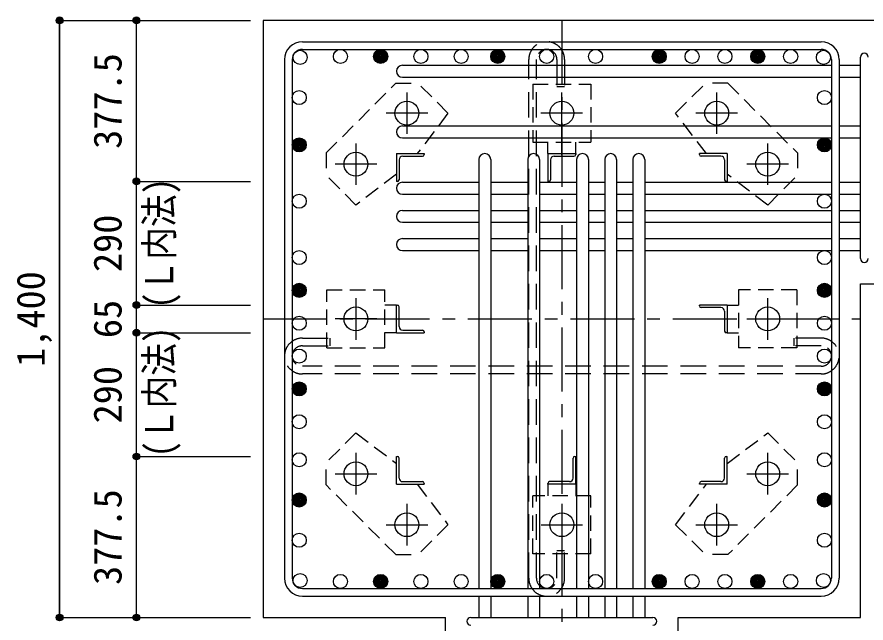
# Model space of a CAD drawing. Units: millimetres at full size, sheet at 1:30. Extents: x -5973 to 5954, y -4195 to 4201.
# Drawn here: x -725 to 1265, y 1743 to 3164 of the extents above; entities that cross this region are included whole.
import ezdxf
from ezdxf.enums import TextEntityAlignment as Align

# ---------------------------------------------------------------- set-up
doc = ezdxf.new("R2010")
doc.units = ezdxf.units.MM
doc.header["$LTSCALE"] = 30
doc.header["$PDMODE"] = 32
doc.header["$PDSIZE"] = 15
for name, pattern in [('CHAIN1', [8, 5, -1, 1, -1]), ('DASHED1', [1.8, 1.2, -0.6]), ('DASHED2', [3, 2, -1])]:
    doc.linetypes.add(name, pattern=pattern)
for name, color, linetype in [('0-1_躯体線', 2, 'Continuous'), ('0-2_アンカーボルト', 4, 'CHAIN1'), ('0-3_立上り筋', 4, 'Continuous'), ('0-4_フープ筋', 7, 'Continuous'), ('0-5_基礎梁筋', 7, 'Continuous'), ('0-6_スタラップ筋', 7, 'Continuous'), ('0-7_文字', 4, 'Continuous'), ('0-9_プレート', 4, 'DASHED1'), ('0-A_アングル', 4, 'Continuous'), ('0-C', 7, 'DASHED2'), ('0-D_寸法', 4, 'Continuous')]:
    doc.layers.add(name, color=color, linetype=linetype)
doc.styles.add('ＭＳ ゴシック', font='')
doc.styles.get('ＭＳ ゴシック').set_extended_font_data('MS Gothic')

msp = doc.modelspace()

# ---------------------------------------------------------------- linework, layer by layer
at = {"layer": '0-1_躯体線'}
for p, q in [((-147.56, 3156.03), (-147.56, 1756.03)), ((1652.44, 3156.03), (-147.56, 3156.03)), ((1252.44, 1756.03), (1252.44, 2538.53)), ((1252.44, 2538.53), (1652.44, 2538.53)), ((-147.56, 1756.03), (279.94, 1756.03)), ((279.94, 1356.03), (279.94, 1756.03)), ((824.94, 1756.03), (1252.44, 1756.03)), ((824.94, 1356.03), (824.94, 1756.03))]:
    msp.add_line(p, q, dxfattribs=at)
at = {"layer": '0-2_アンカーボルト'}
for p, q in [((189.44, 2987.23), (189.44, 2889.73)), ((552.44, 2839.73), (552.44, 2987.23)), ((915.44, 2889.73), (915.44, 2987.23)), ((238.24, 2938.53), (140.74, 2938.53)), ((601.14, 2938.53), (503.64, 2938.53)), ((964.14, 2938.53), (866.64, 2938.53)), ((69.94, 2867.73), (69.94, 2770.23)), ((1034.94, 2770.23), (1034.94, 2867.73)), ((118.74, 2819.03), (21.24, 2819.03)), ((1083.64, 2819.03), (986.14, 2819.03)), ((69.94, 2504.73), (69.94, 2407.23)), ((1034.94, 2407.33), (1034.94, 2504.83)), ((118.74, 2456.03), (21.24, 2456.03)), ((986.14, 2456.03), (1083.64, 2456.03)), ((69.94, 2141.83), (69.94, 2044.33)), ((1034.94, 2044.33), (1034.94, 2141.83)), ((21.24, 2093.03), (118.74, 2093.03)), ((986.14, 2093.03), (1083.64, 2093.03)), ((189.44, 2022.33), (189.44, 1924.83)), ((552.44, 2022.33), (552.44, 1924.83)), ((915.44, 1924.83), (915.44, 2022.33)), ((140.74, 1973.53), (238.24, 1973.53)), ((503.74, 1973.53), (601.24, 1973.53)), ((866.64, 1973.53), (964.14, 1973.53))]:
    msp.add_line(p, q, dxfattribs=at)
at = {"layer": '0-2_アンカーボルト', "color": 3, "linetype": 'Continuous'}
for centre in [(189.44, 2938.53), (552.44, 2938.53), (915.44, 2938.53), (69.94, 2819.03), (1034.94, 2819.03), (69.94, 2456.03), (1034.94, 2456.03), (69.94, 2093.03), (1034.94, 2093.03), (189.44, 1973.53), (552.44, 1973.53), (915.44, 1973.53)]:
    msp.add_circle(centre, 28, dxfattribs=at)
at = {"layer": '0-3_立上り筋', "color": 3}
for centre in [(-60.87, 3069.33), (33.49, 3071.53), (127.84, 3071.53), (222.2, 3071.53), (316.55, 3071.53), (402.44, 3071.53), (516.94, 3071.53), (631.44, 3071.53), (780.74, 3071.53), (857.74, 3071.53), (934.74, 3071.53), (1011.74, 3071.53), (1088.74, 3071.53), (1165.74, 3069.33), (-63.06, 2974.98), (1167.94, 2974.98), (-63.06, 2864.03), (1167.94, 2864.03), (-63.06, 2732.03), (1167.94, 2732.03), (-63.06, 2600.03), (1167.94, 2600.03), (-63.06, 2523.03), (1167.94, 2523.03), (-63.06, 2446.03), (1167.94, 2446.03), (-63.06, 2369.03), (1167.94, 2369.03), (-63.06, 2292.03), (1167.94, 2292.03), (-63.06, 2215.03), (1167.94, 2215.03), (-63.06, 2125.79), (1167.94, 2125.79), (-63.06, 2031.44), (1167.94, 2031.44), (-63.06, 1937.08), (1167.94, 1937.08), (-60.87, 1842.73), (33.49, 1840.53), (127.84, 1840.53), (222.2, 1840.53), (316.55, 1840.53), (402.44, 1840.53), (516.94, 1840.53), (631.44, 1840.53), (780.74, 1840.53), (857.74, 1840.53), (934.74, 1840.53), (1011.74, 1840.53), (1088.74, 1840.53), (1165.74, 1842.73)]:
    msp.add_circle(centre, 16.5, dxfattribs=at)
at = {"layer": '0-3_立上り筋'}
for centre, radius in [((127.84, 3071.53), 14.85), ((127.84, 3071.53), 13.2), ((402.44, 3071.53), 14.85), ((402.44, 3071.53), 13.2), ((780.74, 3071.53), 14.85), ((780.74, 3071.53), 13.2), ((1011.74, 3071.53), 14.85), ((1011.74, 3071.53), 13.2), ((127.84, 3071.53), 11.55), ((127.84, 3071.53), 9.9), ((127.84, 3071.53), 8.25), ((127.84, 3071.53), 6.6), ((127.84, 3071.53), 4.95), ((127.84, 3071.53), 3.3), ((127.84, 3071.53), 1.65), ((402.44, 3071.53), 11.55), ((402.44, 3071.53), 9.9), ((402.44, 3071.53), 8.25), ((402.44, 3071.53), 6.6), ((402.44, 3071.53), 4.95), ((402.44, 3071.53), 3.3), ((402.44, 3071.53), 1.65), ((780.74, 3071.53), 11.55), ((780.74, 3071.53), 9.9), ((780.74, 3071.53), 8.25), ((780.74, 3071.53), 6.6), ((780.74, 3071.53), 4.95), ((780.74, 3071.53), 3.3), ((780.74, 3071.53), 1.65), ((1011.74, 3071.53), 11.55), ((1011.74, 3071.53), 9.9), ((1011.74, 3071.53), 8.25), ((1011.74, 3071.53), 6.6), ((1011.74, 3071.53), 4.95), ((1011.74, 3071.53), 3.3), ((1011.74, 3071.53), 1.65), ((-63.06, 2864.03), 14.85), ((-63.06, 2864.03), 13.2), ((-63.06, 2864.03), 11.55), ((-63.06, 2864.03), 9.9), ((-63.06, 2864.03), 8.25), ((-63.06, 2864.03), 6.6), ((-63.06, 2864.03), 4.95), ((-63.06, 2864.03), 3.3), ((-63.06, 2864.03), 1.65), ((1167.94, 2864.03), 14.85), ((1167.94, 2864.03), 13.2), ((1167.94, 2864.03), 11.55), ((1167.94, 2864.03), 9.9), ((1167.94, 2864.03), 8.25), ((1167.94, 2864.03), 6.6), ((1167.94, 2864.03), 4.95), ((1167.94, 2864.03), 3.3), ((1167.94, 2864.03), 1.65), ((-63.06, 2523.03), 14.85), ((-63.06, 2523.03), 13.2), ((-63.06, 2523.03), 11.55), ((-63.06, 2523.03), 9.9), ((-63.06, 2523.03), 8.25), ((-63.06, 2523.03), 6.6), ((-63.06, 2523.03), 4.95), ((1167.94, 2523.03), 14.85), ((1167.94, 2523.03), 13.2), ((1167.94, 2523.03), 11.55), ((1167.94, 2523.03), 9.9), ((1167.94, 2523.03), 8.25), ((1167.94, 2523.03), 6.6), ((1167.94, 2523.03), 4.95), ((-63.06, 2523.03), 3.3), ((-63.06, 2523.03), 1.65), ((1167.94, 2523.03), 3.3), ((1167.94, 2523.03), 1.65), ((-63.06, 2292.03), 14.85), ((-63.06, 2292.03), 13.2), ((-63.06, 2292.03), 11.55), ((-63.06, 2292.03), 9.9), ((-63.06, 2292.03), 8.25), ((-63.06, 2292.03), 6.6), ((-63.06, 2292.03), 4.95), ((-63.06, 2292.03), 3.3), ((-63.06, 2292.03), 1.65), ((1167.94, 2292.03), 14.85), ((1167.94, 2292.03), 13.2), ((1167.94, 2292.03), 11.55), ((1167.94, 2292.03), 9.9), ((1167.94, 2292.03), 8.25), ((1167.94, 2292.03), 6.6), ((1167.94, 2292.03), 4.95), ((1167.94, 2292.03), 3.3), ((1167.94, 2292.03), 1.65), ((-63.06, 2031.44), 14.85), ((-63.06, 2031.44), 13.2), ((-63.06, 2031.44), 11.55), ((-63.06, 2031.44), 9.9), ((-63.06, 2031.44), 8.25), ((-63.06, 2031.44), 6.6), ((-63.06, 2031.44), 4.95), ((-63.06, 2031.44), 3.3), ((-63.06, 2031.44), 1.65), ((1167.94, 2031.44), 14.85), ((1167.94, 2031.44), 13.2), ((1167.94, 2031.44), 11.55), ((1167.94, 2031.44), 9.9), ((1167.94, 2031.44), 8.25), ((1167.94, 2031.44), 6.6), ((1167.94, 2031.44), 4.95), ((1167.94, 2031.44), 3.3), ((1167.94, 2031.44), 1.65), ((127.84, 1840.53), 14.85), ((127.84, 1840.53), 13.2), ((127.84, 1840.53), 11.55), ((402.44, 1840.53), 14.85), ((402.44, 1840.53), 13.2), ((402.44, 1840.53), 11.55), ((780.74, 1840.53), 14.85), ((780.74, 1840.53), 13.2), ((780.74, 1840.53), 11.55), ((1011.74, 1840.53), 14.85), ((1011.74, 1840.53), 13.2), ((1011.74, 1840.53), 11.55), ((127.84, 1840.53), 9.9), ((127.84, 1840.53), 8.25), ((127.84, 1840.53), 6.6), ((127.84, 1840.53), 4.95), ((127.84, 1840.53), 3.3), ((127.84, 1840.53), 1.65), ((402.44, 1840.53), 9.9), ((402.44, 1840.53), 8.25), ((402.44, 1840.53), 6.6), ((402.44, 1840.53), 4.95), ((402.44, 1840.53), 3.3), ((402.44, 1840.53), 1.65), ((780.74, 1840.53), 9.9), ((780.74, 1840.53), 8.25), ((780.74, 1840.53), 6.6), ((780.74, 1840.53), 4.95), ((780.74, 1840.53), 3.3), ((780.74, 1840.53), 1.65), ((1011.74, 1840.53), 9.9), ((1011.74, 1840.53), 8.25), ((1011.74, 1840.53), 6.6), ((1011.74, 1840.53), 4.95), ((1011.74, 1840.53), 3.3), ((1011.74, 1840.53), 1.65)]:
    msp.add_circle(centre, radius, dxfattribs=at)
at = {"layer": '0-4_フープ筋'}
for p, q in [((-55.56, 3106.03), (1160.44, 3106.03)), ((-55.56, 3088.03), (1160.44, 3088.03)), ((-97.56, 3064.03), (-97.56, 1848.03)), ((-79.56, 3064.03), (-79.56, 1848.03)), ((1184.44, 3064.03), (1184.44, 1848.03)), ((1202.44, 3064.03), (1202.44, 1848.03)), ((-55.56, 1824.03), (1160.44, 1824.03)), ((-55.56, 1806.03), (1160.44, 1806.03))]:
    msp.add_line(p, q, dxfattribs=at)
for centre, radius, start, end in [((-55.56, 3064.03), 42, 90, 180), ((1160.44, 3064.03), 42, 0, 90), ((-55.56, 3064.03), 24, 90, 180), ((1160.44, 3064.03), 24, 0, 90), ((-55.56, 1848.03), 42, 180, 270), ((-55.56, 1848.03), 24, 180, 270), ((1160.44, 1848.03), 24, 270, 0), ((1160.44, 1848.03), 42, 270, 0)]:
    msp.add_arc(centre, radius, start, end, dxfattribs=at)
at = {"layer": '0-5_基礎梁筋'}
for p, q in [((178.94, 3050.83), (1184.44, 3050.83)), ((1202.44, 3050.83), (1252.44, 3050.83)), ((178.94, 3022.83), (1184.44, 3022.83)), ((1202.44, 3022.83), (1252.44, 3022.83)), ((178.94, 2908.53), (1184.44, 2908.53)), ((1202.44, 2908.53), (1252.44, 2908.53)), ((178.94, 2880.53), (1184.44, 2880.53)), ((1202.44, 2880.53), (1252.44, 2880.53)), ((357.94, 2829.53), (357.94, 1824.03)), ((385.94, 2829.53), (385.94, 1824.03)), ((472.44, 2829.53), (472.44, 1824.03)), ((500.44, 2829.53), (500.44, 1824.03)), ((586.94, 2829.53), (586.94, 1824.03)), ((614.94, 2829.53), (614.94, 1824.03)), ((652.94, 2829.53), (652.94, 1824.03)), ((680.94, 2829.53), (680.94, 1824.03)), ((718.94, 2829.53), (718.94, 1824.03)), ((746.94, 2829.53), (746.94, 1824.03)), ((178.94, 2776.53), (357.94, 2776.53)), ((385.94, 2776.53), (472.44, 2776.53)), ((500.44, 2776.53), (586.94, 2776.53)), ((614.94, 2776.53), (652.94, 2776.53)), ((680.94, 2776.53), (718.94, 2776.53)), ((746.94, 2776.53), (1184.44, 2776.53)), ((1202.44, 2776.53), (1252.44, 2776.53)), ((178.94, 2748.53), (357.94, 2748.53)), ((385.94, 2748.53), (472.44, 2748.53)), ((500.44, 2748.53), (586.94, 2748.53)), ((614.94, 2748.53), (652.94, 2748.53)), ((680.94, 2748.53), (718.94, 2748.53)), ((746.94, 2748.53), (1184.44, 2748.53)), ((1202.44, 2748.53), (1252.44, 2748.53)), ((178.94, 2710.53), (357.94, 2710.53)), ((385.94, 2710.53), (472.44, 2710.53)), ((500.44, 2710.53), (586.94, 2710.53)), ((614.94, 2710.53), (652.94, 2710.53)), ((680.94, 2710.53), (718.94, 2710.53)), ((746.94, 2710.53), (1184.44, 2710.53)), ((1202.44, 2710.53), (1252.44, 2710.53)), ((178.94, 2682.53), (357.94, 2682.53)), ((385.94, 2682.53), (472.44, 2682.53)), ((500.44, 2682.53), (586.94, 2682.53)), ((614.94, 2682.53), (652.94, 2682.53)), ((680.94, 2682.53), (718.94, 2682.53)), ((746.94, 2682.53), (1184.44, 2682.53)), ((1202.44, 2682.53), (1252.44, 2682.53)), ((178.94, 2644.53), (357.94, 2644.53)), ((385.94, 2644.53), (472.44, 2644.53)), ((500.44, 2644.53), (586.94, 2644.53)), ((614.94, 2644.53), (652.94, 2644.53)), ((680.94, 2644.53), (718.94, 2644.53)), ((746.94, 2644.53), (1184.44, 2644.53)), ((1202.44, 2644.53), (1252.44, 2644.53)), ((178.94, 2616.53), (357.94, 2616.53)), ((385.94, 2616.53), (472.44, 2616.53)), ((500.44, 2616.53), (586.94, 2616.53)), ((614.94, 2616.53), (652.94, 2616.53)), ((680.94, 2616.53), (718.94, 2616.53)), ((746.94, 2616.53), (1184.44, 2616.53)), ((1202.44, 2616.53), (1252.44, 2616.53)), ((357.94, 1806.03), (357.94, 1756.03)), ((385.94, 1806.03), (385.94, 1756.03)), ((472.44, 1806.03), (472.44, 1756.03)), ((500.44, 1806.03), (500.44, 1756.03)), ((586.94, 1806.03), (586.94, 1756.03)), ((614.94, 1806.03), (614.94, 1756.03)), ((652.94, 1806.03), (652.94, 1756.03)), ((680.94, 1806.03), (680.94, 1756.03)), ((718.94, 1806.03), (718.94, 1756.03)), ((746.94, 1806.03), (746.94, 1756.03))]:
    msp.add_line(p, q, dxfattribs=at)
for centre, start, end in [((178.94, 3036.83), 90, 270), ((178.94, 2894.53), 90, 270), ((371.94, 2829.53), 0, 180), ((486.44, 2829.53), 0, 180), ((600.94, 2829.53), 0, 180), ((666.94, 2829.53), 0, 180), ((732.94, 2829.53), 0, 180), ((178.94, 2762.53), 90, 270), ((178.94, 2696.53), 90, 270), ((178.94, 2630.53), 90, 270)]:
    msp.add_arc(centre, 14, start, end, dxfattribs=at)
at = {"layer": '0-6_スタラップ筋'}
for p, q in [((1252.44, 2597.53), (1252.44, 3069.83)), ((338.94, 1756.03), (765.94, 1756.03))]:
    msp.add_line(p, q, dxfattribs=at)
for centre, start, end in [((1261.44, 3069.83), 0, 180), ((1261.44, 2597.53), 180, 0), ((338.94, 1747.03), 90, 270), ((765.94, 1747.03), 270, 90)]:
    msp.add_arc(centre, 9, start, end, dxfattribs=at)
at = {"layer": '0-9_プレート'}
for p, q in [((285.62, 2938.51), (215.63, 3008.5)), ((484.44, 3006.53), (484.44, 2870.53)), ((941.56, 3008.5), (889.24, 3008.5)), ((285.62, 2938.51), (213.24, 2843.53)), ((484.44, 2870.53), (620.44, 2870.53)), ((519.94, 2843.53), (519.94, 2870.53)), ((584.94, 2843.53), (584.94, 2870.53)), ((-0.03, 2845.16), (-0.03, 2792.83)), ((1034.92, 2722.84), (939.93, 2795.23)), ((1034.92, 2722.84), (1104.9, 2792.83)), ((137.94, 2388.03), (137.94, 2524.03)), ((1102.94, 2524.03), (966.94, 2524.03)), ((966.94, 2524.03), (966.94, 2388.03)), ((164.94, 2488.53), (137.94, 2488.53)), ((939.94, 2488.53), (966.94, 2488.53)), ((164.94, 2423.53), (137.94, 2423.53)), ((939.94, 2423.53), (966.94, 2423.53)), ((1.94, 2388.03), (137.94, 2388.03)), ((69.96, 2189.22), (-0.03, 2119.23)), ((69.96, 2189.22), (164.94, 2116.83)), ((1104.91, 2066.9), (1104.91, 2119.23)), ((519.94, 2068.53), (519.94, 2041.53)), ((584.94, 2068.53), (584.94, 2041.53)), ((819.25, 1973.55), (891.64, 2068.53)), ((620.44, 2041.53), (484.44, 2041.53)), ((620.44, 1905.53), (620.44, 2041.53)), ((819.25, 1973.55), (889.24, 1903.56)), ((163.31, 1903.56), (215.64, 1903.56))]:
    msp.add_line(p, q, dxfattribs=at)
for points in [[(-0.03, 2845.16), (163.31, 3008.5), (215.63, 3008.5)], [(484.44, 3006.53), (620.44, 3006.53), (620.44, 2870.53)], [(891.63, 2843.53), (819.25, 2938.51), (889.24, 3008.5)], [(941.56, 3008.5), (1104.9, 2845.16), (1104.9, 2792.83)], [(164.94, 2795.23), (69.96, 2722.84), (-0.03, 2792.83)], [(1.94, 2388.03), (1.94, 2524.03), (137.94, 2524.03)], [(1102.94, 2524.03), (1102.94, 2388.03), (966.94, 2388.03)], [(939.94, 2116.83), (1034.92, 2189.22), (1104.91, 2119.23)], [(163.31, 1903.56), (-0.03, 2066.9), (-0.03, 2119.23)], [(213.24, 2068.53), (285.62, 1973.55), (215.64, 1903.56)], [(1104.91, 2066.9), (941.57, 1903.56), (889.24, 1903.56)], [(620.44, 1905.53), (484.44, 1905.53), (484.44, 2041.53)]]:
    msp.add_lwpolyline(points, dxfattribs=at)
at = {"layer": '0-A_アングル'}
for p, q in [((164.94, 2843.53), (229.94, 2843.53)), ((164.94, 2843.53), (164.94, 2778.53)), ((170.94, 2829.03), (170.94, 2782.53)), ((179.44, 2837.53), (225.94, 2837.53)), ((229.94, 2843.53), (229.94, 2841.53)), ((519.94, 2843.53), (584.94, 2843.53)), ((519.94, 2843.53), (519.94, 2778.53)), ((525.94, 2829.03), (525.94, 2782.53)), ((534.44, 2837.53), (580.94, 2837.53)), ((584.94, 2843.53), (584.94, 2841.53)), ((939.94, 2843.53), (874.94, 2843.53)), ((874.94, 2841.53), (874.94, 2843.53)), ((925.44, 2837.53), (878.94, 2837.53)), ((933.94, 2829.03), (933.94, 2782.53)), ((939.94, 2843.53), (939.94, 2778.53)), ((166.94, 2778.53), (164.94, 2778.53)), ((521.94, 2778.53), (519.94, 2778.53)), ((939.94, 2778.53), (937.94, 2778.53)), ((164.94, 2488.53), (166.94, 2488.53)), ((164.94, 2423.53), (164.94, 2488.53)), ((939.94, 2488.53), (874.94, 2488.53)), ((874.94, 2486.53), (874.94, 2488.53)), ((939.94, 2488.53), (939.94, 2423.53)), ((170.94, 2438.03), (170.94, 2484.53)), ((925.44, 2482.53), (878.94, 2482.53)), ((933.94, 2474.03), (933.94, 2427.53)), ((179.44, 2429.53), (225.94, 2429.53)), ((164.94, 2423.53), (229.94, 2423.53)), ((229.94, 2425.53), (229.94, 2423.53)), ((939.94, 2423.53), (937.94, 2423.53)), ((164.94, 2133.53), (166.94, 2133.53)), ((164.94, 2068.53), (164.94, 2133.53)), ((170.94, 2083.03), (170.94, 2129.53)), ((578.94, 2083.03), (578.94, 2129.53)), ((582.94, 2133.53), (584.94, 2133.53)), ((584.94, 2068.53), (584.94, 2133.53)), ((933.94, 2083.03), (933.94, 2129.53)), ((937.94, 2133.53), (939.94, 2133.53)), ((939.94, 2068.53), (939.94, 2133.53)), ((179.44, 2074.53), (225.94, 2074.53)), ((229.94, 2070.53), (229.94, 2068.53)), ((519.94, 2068.53), (519.94, 2070.53)), ((570.44, 2074.53), (523.94, 2074.53)), ((874.94, 2068.53), (874.94, 2070.53)), ((925.44, 2074.53), (878.94, 2074.53)), ((164.94, 2068.53), (229.94, 2068.53)), ((584.94, 2068.53), (519.94, 2068.53)), ((939.94, 2068.53), (874.94, 2068.53))]:
    msp.add_line(p, q, dxfattribs=at)
for centre, radius, start, end in [((179.44, 2829.03), 8.5, 90, 180), ((225.94, 2841.53), 4, 270, 0), ((534.44, 2829.03), 8.5, 90, 180), ((580.94, 2841.53), 4, 270, 0), ((878.94, 2841.53), 4, 180, 270), ((925.44, 2829.03), 8.5, 0, 90), ((166.94, 2782.53), 4, 270, 0), ((521.94, 2782.53), 4, 270, 0), ((937.94, 2782.53), 4, 180, 270), ((166.94, 2484.53), 4, 0, 90), ((878.94, 2486.53), 4, 180, 270), ((925.44, 2474.03), 8.5, 0, 90), ((179.44, 2438.03), 8.5, 180, 270), ((225.94, 2425.53), 4, 0, 90), ((937.94, 2427.53), 4, 180, 270), ((166.94, 2129.53), 4, 0, 90), ((582.94, 2129.53), 4, 90, 180), ((937.94, 2129.53), 4, 90, 180), ((179.44, 2083.03), 8.5, 180, 270), ((225.94, 2070.53), 4, 0, 90), ((523.94, 2070.53), 4, 90, 180), ((570.44, 2083.03), 8.5, 270, 0), ((878.94, 2070.53), 4, 90, 180), ((925.44, 2083.03), 8.5, 270, 0)]:
    msp.add_arc(centre, radius, start, end, dxfattribs=at)
at = {"layer": '0-C'}
for p, q in [((474.94, 1848.03), (474.94, 3064.03)), ((492.94, 1848.03), (492.94, 3064.03)), ((540.94, 3064.03), (540.94, 3000.03)), ((558.94, 3064.03), (558.94, 3000.03)), ((558.94, 3000.03), (540.94, 3000.03)), ((-55.56, 2411.03), (8.44, 2411.03)), ((8.44, 2411.03), (8.44, 2393.03)), ((1096.44, 2411.03), (1096.44, 2393.03)), ((1160.44, 2411.03), (1096.44, 2411.03)), ((-55.56, 2393.03), (8.44, 2393.03)), ((1160.44, 2393.03), (1096.44, 2393.03)), ((1160.44, 2345.03), (-55.56, 2345.03)), ((1160.44, 2327.03), (-55.56, 2327.03)), ((540.94, 1848.03), (540.94, 1912.03))]:
    msp.add_line(p, q, dxfattribs=at)
msp.add_lwpolyline([(558.94, 1848.03), (558.94, 1912.03), (540.94, 1912.03)], dxfattribs=at)
for centre, radius, start, end in [((516.94, 3064.03), 42, 0, 180), ((516.94, 3064.03), 24, 0, 180), ((-55.56, 2369.03), 42, 90, 270), ((1160.44, 2369.03), 42, 270, 90), ((-55.56, 2369.03), 24, 90, 270), ((1160.44, 2369.03), 24, 270, 90), ((516.94, 1848.03), 42, 180, 0), ((516.94, 1848.03), 24, 180, 0)]:
    msp.add_arc(centre, radius, start, end, dxfattribs=at)
at = {"layer": '0-D_寸法'}
for p, q in [((-624.6, 3156.03), (-444.6, 3156.03)), ((-624.6, 3156.03), (-444.6, 3156.03)), ((-624.6, 3156.03), (-624.6, 1756.03)), ((-624.6, 1756.03), (-624.6, 3156.03)), ((-444.6, 3156.03), (-177.56, 3156.03)), ((-444.6, 2778.53), (-444.6, 3156.03)), ((-444.6, 3156.03), (-177.56, 3156.03)), ((-444.6, 2488.53), (-444.6, 2778.53)), ((-444.6, 2778.53), (-177.56, 2778.53)), ((-444.6, 2423.53), (-444.6, 2488.53)), ((-444.6, 2488.53), (-177.56, 2488.53)), ((-444.6, 2133.53), (-444.6, 2423.53)), ((-444.6, 2423.53), (-177.56, 2423.53)), ((-444.6, 1756.03), (-444.6, 2133.53)), ((-444.6, 2133.53), (-177.56, 2133.53)), ((-624.6, 1756.03), (-444.6, 1756.03)), ((-444.6, 1756.03), (-177.56, 1756.03))]:
    msp.add_line(p, q, dxfattribs=at)
at = {"layer": '0-D_寸法', "linetype": 'CHAIN1'}
for p, q in [((552.44, 3156.03), (552.44, 1356.03)), ((-147.56, 2456.03), (1252.44, 2456.03))]:
    msp.add_line(p, q, dxfattribs=at)
at = {"layer": '0-D_寸法'}
for centre, radius in [((-624.6, 3156.03), 8), ((-624.6, 3156.03), 7.2), ((-624.6, 3156.03), 6.4), ((-624.6, 3156.03), 5.6), ((-624.6, 3156.03), 4.8), ((-624.6, 3156.03), 4), ((-624.6, 3156.03), 3.2), ((-624.6, 3156.03), 2.4), ((-624.6, 3156.03), 1.6), ((-624.6, 3156.03), 0.8), ((-444.6, 3156.03), 8), ((-444.6, 3156.03), 7.2), ((-444.6, 3156.03), 6.4), ((-444.6, 3156.03), 5.6), ((-444.6, 3156.03), 4.8), ((-444.6, 3156.03), 4), ((-444.6, 3156.03), 3.2), ((-444.6, 3156.03), 2.4), ((-444.6, 3156.03), 1.6), ((-444.6, 3156.03), 0.8), ((-444.6, 2778.53), 8), ((-444.6, 2778.53), 7.2), ((-444.6, 2778.53), 6.4), ((-444.6, 2778.53), 5.6), ((-444.6, 2778.53), 4.8), ((-444.6, 2778.53), 4), ((-444.6, 2778.53), 3.2), ((-444.6, 2778.53), 2.4), ((-444.6, 2778.53), 1.6), ((-444.6, 2778.53), 0.8), ((-444.6, 2488.53), 8), ((-444.6, 2488.53), 7.2), ((-444.6, 2488.53), 6.4), ((-444.6, 2488.53), 5.6), ((-444.6, 2488.53), 4.8), ((-444.6, 2488.53), 4), ((-444.6, 2488.53), 3.2), ((-444.6, 2488.53), 2.4), ((-444.6, 2488.53), 1.6), ((-444.6, 2488.53), 0.8), ((-444.6, 2423.53), 8), ((-444.6, 2423.53), 7.2), ((-444.6, 2423.53), 6.4), ((-444.6, 2423.53), 5.6), ((-444.6, 2423.53), 4.8), ((-444.6, 2423.53), 4), ((-444.6, 2423.53), 3.2), ((-444.6, 2423.53), 2.4), ((-444.6, 2423.53), 1.6), ((-444.6, 2423.53), 0.8), ((-444.6, 2133.53), 8), ((-444.6, 2133.53), 7.2), ((-444.6, 2133.53), 6.4), ((-444.6, 2133.53), 5.6), ((-444.6, 2133.53), 4.8), ((-444.6, 2133.53), 4), ((-444.6, 2133.53), 3.2), ((-444.6, 2133.53), 2.4), ((-444.6, 2133.53), 1.6), ((-444.6, 2133.53), 0.8), ((-624.6, 1756.03), 8), ((-624.6, 1756.03), 7.2), ((-624.6, 1756.03), 6.4), ((-624.6, 1756.03), 5.6), ((-624.6, 1756.03), 4.8), ((-624.6, 1756.03), 4), ((-624.6, 1756.03), 3.2), ((-624.6, 1756.03), 2.4), ((-624.6, 1756.03), 1.6), ((-624.6, 1756.03), 0.8), ((-444.6, 1756.03), 8), ((-444.6, 1756.03), 7.2), ((-444.6, 1756.03), 6.4), ((-444.6, 1756.03), 5.6), ((-444.6, 1756.03), 4.8), ((-444.6, 1756.03), 4), ((-444.6, 1756.03), 3.2), ((-444.6, 1756.03), 2.4), ((-444.6, 1756.03), 1.6), ((-444.6, 1756.03), 0.8)]:
    msp.add_circle(centre, radius, dxfattribs=at)
at = {"layer": '0-D_寸法', "color": 7}
for p in [(-624.6, 3156.03), (-444.6, 3156.03), (-444.6, 2778.53), (-444.6, 2488.53), (-444.6, 2423.53), (-444.6, 2133.53), (-624.6, 1756.03), (-444.6, 1756.03)]:
    msp.add_point(p, dxfattribs=at)

# ---------------------------------------------------------------- texts
at = {"layer": '0-7_文字', "style": 'ＭＳ ゴシック', "width": 0.85}
for p in [(-338.63, 2480.36), (-338.63, 2131.7)]:
    msp.add_text('(Ｌ内法)', height=65.98, rotation=90, dxfattribs=at).set_placement(p, align=Align.BOTTOM_LEFT)
at = {"layer": '0-D_寸法', "style": 'ＭＳ ゴシック'}
for s, p in [('377.5', (-459.6, 2854.78)), ('290', (-459.6, 2566.03)), ('1,400', (-639.6, 2343.53)), ('65', (-459.6, 2411.03)), ('290', (-459.6, 2211.03)), ('377.5', (-459.6, 1832.28))]:
    msp.add_text(s, height=65.98, rotation=90, dxfattribs=at).set_placement(p, align=Align.BOTTOM_LEFT)

doc.saveas('drawing.dxf')
